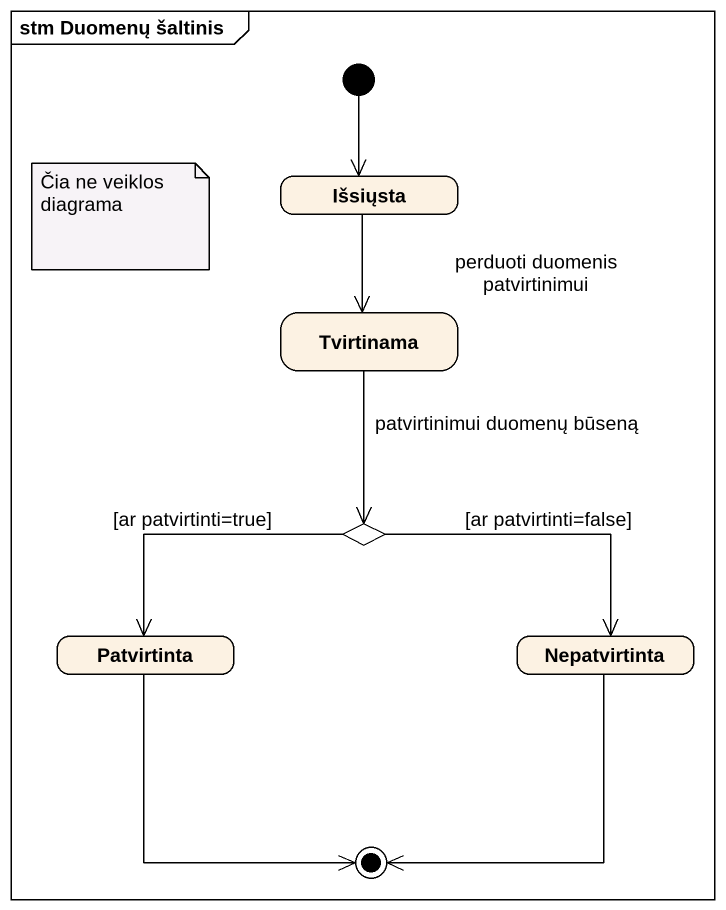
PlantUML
@startuml
mainframe stm Duomenų šaltinis
hide empty description
state Išsiųsta
state Tvirtinama
state choice1 <<choice>>
state Patvirtinta
state Nepatvirtinta
[*] --> Išsiųsta
Išsiųsta --> Tvirtinama : perduoti duomenis patvirtinimui
Tvirtinama --> choice1 : patvirtinimui duomenų būseną
choice1 -left-> Patvirtinta : [ar patvirtinti=true]
choice1 -right-> Nepatvirtinta : [ar patvirtinti=false]
Patvirtinta --> [*]
Nepatvirtinta --> [*]
note as N1
  Čia ne veiklos diagrama
end note
@enduml
